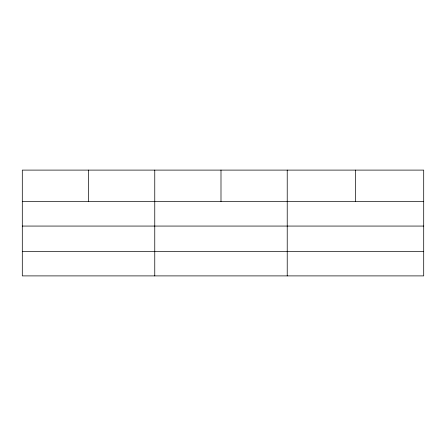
<?xml version="1.0" encoding="UTF-8"?>
<svg xmlns="http://www.w3.org/2000/svg" width="446" height="446" viewBox="0 0 446 446"><rect width="100%" height="100%" fill="white"/><g stroke="black" fill="none" stroke-linecap="round" stroke-linejoin="round"><path stroke-width="0.67" d="M423.7 226.066L423.7 170.104L22.3 170.104L22.3 275.896L423.7 275.896L423.7 226.066L22.3 226.066M22.3 201.52L423.7 201.52M22.3 251.354L423.7 251.354M355.462 170.104L355.462 201.52M287.224 170.104L287.224 275.896M220.993 170.104L220.993 201.52M154.762 170.104L154.762 275.896M88.531 170.104L88.531 201.52"/></g></svg>
